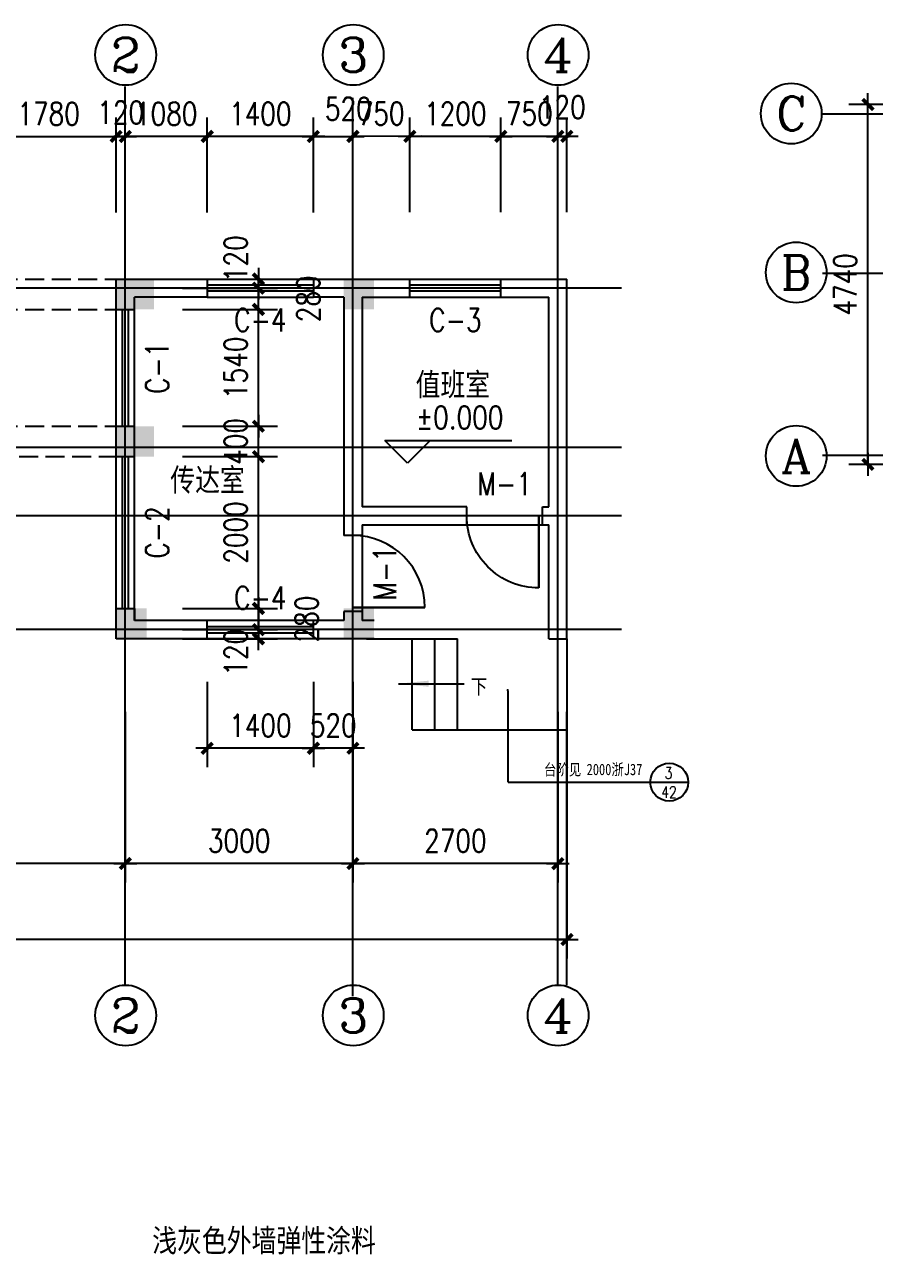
# Model space of a CAD drawing. Extents: x 156584 to 263272, y 27267 to 65241.
# Drawn here: x 175106 to 186306, y 47717 to 63923 of the extents above; entities that cross this region are included whole.
import ezdxf
from ezdxf.enums import TextEntityAlignment as Align

# ---------------------------------------------------------------- set-up
doc = ezdxf.new("R2010")
doc.units = 0
doc.header["$LTSCALE"] = 100
doc.header["$MEASUREMENT"] = 0
doc.header["$PDMODE"] = 34
doc.linetypes.add('DASH', pattern=[0.35, 0.25, -0.1])
doc.layers.get('0').update_dxf_attribs({"color": 1, "linetype": 'CONTINUOUS'})
doc.layers.get('DEFPOINTS').update_dxf_attribs({"linetype": 'CONTINUOUS'})
for name, color, linetype in [('AXIS', 3, 'CONTINUOUS'), ('AXIS_TEXT', 7, 'CONTINUOUS'), ('DOTE', 252, 'CONTINUOUS'), ('PUB_DIM', 9, 'CONTINUOUS'), ('PUB_TEXT', 7, 'CONTINUOUS'), ('S_STAIR', 2, 'CONTINUOUS'), ('STAIR', 51, 'CONTINUOUS'), ('WALL', 255, 'CONTINUOUS'), ('WINDOW', 142, 'CONTINUOUS'), ('WINDOW_TEXT', 7, 'CONTINUOUS'), ('柱', 7, 'CONTINUOUS')]:
    doc.layers.add(name, color=color, linetype=linetype)
doc.styles.add('_SIMPLEX', font='SIMPLEX.shx', dxfattribs={"width": 0.6})
doc.styles.add('COMPLEX', font='COMPLEX')
doc.styles.add('DIM_FONT', font='SIMPLEX', dxfattribs={"width": 0.8})
doc.styles.add('SONG', font='SIMSUN.TTF', dxfattribs={"width": 0.8})
doc.dimstyles.new('DIMB', dxfattribs={"dimtxt": 300, "dimasz": 1, "dimexe": 250, "dimexo": 300, "dimgap": 150, "dimtad": 1, "dimdec": 0, "dimlfac": -1, "dimzin": 0, "dimtxsty": 'DIM_FONT', "dimblk": '_DIMX', "dimblk1": '_DIMX', "dimblk2": '_DIMX', "dimcen": 0.09, "dimse2": 1, "dimclrd": 256, "dimclre": 256, "dimclrt": 256, "dimazin": 3, "dimtfac": 5, "dimtdec": 0, "dimtix": 1, "dimtmove": 0, "dimatfit": 3, "dimtolj": 1, "dimtzin": 0})

# ---------------------------------------------------------------- blocks, each defined once
blk = doc.blocks.new('_A0TSS')
at = {"const_width": 0.03}
blk.add_lwpolyline([(-0.45, 0), (-0.45, -0.95)], dxfattribs=at)
blk.add_arc((-0.45, 0), 0.95, 270, 0)
blk = doc.blocks.new('_AXISO')
blk.add_circle((0, 0), 0.5)
at = {"layer": 'AXIS_TEXT', "style": 'COMPLEX', "width": 1.041667}
blk.add_attdef('A', text='', height=0.56, dxfattribs=at).set_placement((-0.25, -0.28), (0.25, -0.28), align=Align.FIT)
blk = doc.blocks.new('_DIMX')
blk.add_line((-150, 0), (150, 0))
at = {"const_width": 50}
blk.add_lwpolyline([(-70, -70), (70, 70)], dxfattribs=at)
blk = doc.blocks.new('*D18')
at = {"linetype": 'BYBLOCK'}
for p, q in [((-22340, 153997), (-22340, 151747)), ((-22341, 151997), (-25039, 151997))]:
    blk.add_line(p, q, dxfattribs=at)
at = {"layer": 'DEFPOINTS', "color": 0, "linetype": 'BYBLOCK'}
for p in [(-25040, 153997), (-22340, 153997), (-25040, 151997)]:
    blk.add_point(p, dxfattribs=at)
at = {"linetype": 'BYBLOCK', "rotation": 180}
blk.add_blockref('_DIMX', (-25040, 151997), dxfattribs=at)
at = {"linetype": 'BYBLOCK'}
blk.add_blockref('_DIMX', (-22340, 151997), dxfattribs=at)
at = {"linetype": 'BYBLOCK', "insert": (-23690, 152297), "char_height": 300, "attachment_point": 5, "style": 'DIM_FONT'}
blk.add_mtext('\\A1;2700', dxfattribs=at)
blk = doc.blocks.new('*D19')
at = {"linetype": 'BYBLOCK'}
for p, q in [((-25040, 153997), (-25040, 151747)), ((-25041, 151997), (-28039, 151997))]:
    blk.add_line(p, q, dxfattribs=at)
at = {"layer": 'DEFPOINTS', "color": 0, "linetype": 'BYBLOCK'}
for p in [(-28040, 153997), (-25040, 153997), (-28040, 151997)]:
    blk.add_point(p, dxfattribs=at)
at = {"linetype": 'BYBLOCK', "rotation": 180}
blk.add_blockref('_DIMX', (-28040, 151997), dxfattribs=at)
at = {"linetype": 'BYBLOCK'}
blk.add_blockref('_DIMX', (-25040, 151997), dxfattribs=at)
at = {"linetype": 'BYBLOCK', "insert": (-26540, 152297), "char_height": 300, "attachment_point": 5, "style": 'DIM_FONT'}
blk.add_mtext('\\A1;3000', dxfattribs=at)
blk = doc.blocks.new('*D20')
at = {"linetype": 'BYBLOCK'}
for p, q in [((-28040, 153997), (-28040, 151747)), ((-28041, 151997), (-41939, 151997))]:
    blk.add_line(p, q, dxfattribs=at)
at = {"layer": 'DEFPOINTS', "color": 0, "linetype": 'BYBLOCK'}
for p in [(-41940, 153997), (-28040, 153997), (-41940, 151997)]:
    blk.add_point(p, dxfattribs=at)
at = {"linetype": 'BYBLOCK', "rotation": 180}
blk.add_blockref('_DIMX', (-41940, 151997), dxfattribs=at)
at = {"linetype": 'BYBLOCK'}
blk.add_blockref('_DIMX', (-28040, 151997), dxfattribs=at)
at = {"linetype": 'BYBLOCK', "insert": (-34990, 152297), "char_height": 300, "attachment_point": 5, "style": 'DIM_FONT'}
blk.add_mtext('\\A1;13900', dxfattribs=at)
blk = doc.blocks.new('*D21')
at = {"linetype": 'BYBLOCK'}
for p, q in [((-42060, 153851), (-42060, 150747)), ((-22220, 153851), (-22220, 150747)), ((-22221, 150997), (-42059, 150997))]:
    blk.add_line(p, q, dxfattribs=at)
at = {"layer": 'DEFPOINTS', "color": 0, "linetype": 'BYBLOCK'}
for p in [(-42060, 153851), (-22220, 153851), (-42060, 150997)]:
    blk.add_point(p, dxfattribs=at)
at = {"linetype": 'BYBLOCK', "rotation": 180}
blk.add_blockref('_DIMX', (-42060, 150997), dxfattribs=at)
at = {"linetype": 'BYBLOCK'}
blk.add_blockref('_DIMX', (-22220, 150997), dxfattribs=at)
at = {"linetype": 'BYBLOCK', "insert": (-32140, 151297), "char_height": 300, "attachment_point": 5, "style": 'DIM_FONT'}
blk.add_mtext('\\A1;19840', dxfattribs=at)
blk = doc.blocks.new('_WBLK')
for p, q in [((-0.5, 0.5), (0.5, 0.5)), ((0.5, 0.1667), (-0.5, 0.1667)), ((0.5, -0.1667), (-0.5, -0.1667)), ((-0.5, -0.5), (0.5, -0.5))]:
    blk.add_line(p, q)
blk = doc.blocks.new('*D22')
at = {"linetype": 'BYBLOCK'}
for p, q in [((-22340, 160580), (-22340, 161830)), ((-23092, 161580), (-23093, 161580)), ((-22340, 161580), (-23091, 161580)), ((-22339, 161580), (-22338, 161580))]:
    blk.add_line(p, q, dxfattribs=at)
at = {"layer": 'DEFPOINTS', "color": 0, "linetype": 'BYBLOCK'}
for p in [(-23091, 161580), (-23091, 160580), (-22340, 160580)]:
    blk.add_point(p, dxfattribs=at)
at = {"linetype": 'BYBLOCK'}
for p, rotation in [((-23091, 161580), 0.009189320999311907), ((-22340, 161580), 180.0091893209993)]:
    blk.add_blockref('_DIMX', p, dxfattribs=dict(at, rotation=rotation))
at = {"linetype": 'BYBLOCK', "insert": (-22716, 161880), "char_height": 300, "attachment_point": 5, "rotation": 0.0092, "style": 'DIM_FONT'}
blk.add_mtext('\\A1;750', dxfattribs=at)
blk = doc.blocks.new('*D23')
at = {"linetype": 'BYBLOCK'}
for p, q in [((-23091, 160580), (-23091, 161830)), ((-23092, 161580), (-24290, 161580))]:
    blk.add_line(p, q, dxfattribs=at)
at = {"layer": 'DEFPOINTS', "color": 0, "linetype": 'BYBLOCK'}
for p in [(-24291, 161580), (-24291, 160580), (-23091, 160580)]:
    blk.add_point(p, dxfattribs=at)
at = {"linetype": 'BYBLOCK'}
for p, rotation in [((-24291, 161580), 180.0091893210004), ((-23091, 161580), 0.009189321000455664)]:
    blk.add_blockref('_DIMX', p, dxfattribs=dict(at, rotation=rotation))
at = {"linetype": 'BYBLOCK', "insert": (-23691, 161880), "char_height": 300, "attachment_point": 5, "rotation": 0.0092, "style": 'DIM_FONT'}
blk.add_mtext('\\A1;1200', dxfattribs=at)
blk = doc.blocks.new('*D24')
at = {"linetype": 'BYBLOCK'}
for p, q in [((-24291, 160580), (-24292, 161831)), ((-25043, 161580), (-25044, 161580)), ((-24292, 161581), (-25042, 161580)), ((-24291, 161581), (-24290, 161581))]:
    blk.add_line(p, q, dxfattribs=at)
at = {"layer": 'DEFPOINTS', "color": 0, "linetype": 'BYBLOCK'}
for p in [(-25042, 161580), (-25041, 160579), (-24291, 160580)]:
    blk.add_point(p, dxfattribs=at)
at = {"linetype": 'BYBLOCK'}
for p, rotation in [((-25042, 161580), 0.07911948734692595), ((-24292, 161581), 180.0791194873469)]:
    blk.add_blockref('_DIMX', p, dxfattribs=dict(at, rotation=rotation))
at = {"linetype": 'BYBLOCK', "insert": (-24668, 161880), "char_height": 300, "attachment_point": 5, "rotation": 0.0791, "style": 'DIM_FONT'}
blk.add_mtext('\\A1;750', dxfattribs=at)
blk = doc.blocks.new('*D25')
at = {"linetype": 'BYBLOCK'}
for p, q in [((178913, 61449), (178913, 62699)), ((178912, 62449), (177514, 62449))]:
    blk.add_line(p, q, dxfattribs=at)
at = {"layer": 'DEFPOINTS', "color": 0, "linetype": 'BYBLOCK'}
for p in [(177513, 62449), (177513, 61449), (178913, 61449)]:
    blk.add_point(p, dxfattribs=at)
at = {"linetype": 'BYBLOCK'}
for p, rotation in [((177513, 62449), 180.0118148412629), ((178913, 62449), 0.01181484126293597)]:
    blk.add_blockref('_DIMX', p, dxfattribs=dict(at, rotation=rotation))
at = {"linetype": 'BYBLOCK', "insert": (178213, 62749), "char_height": 300, "attachment_point": 5, "rotation": 0.0118, "style": 'DIM_FONT'}
blk.add_mtext('\\A1;1400', dxfattribs=at)
blk = doc.blocks.new('*D30')
at = {"linetype": 'BYBLOCK'}
for p, q in [((-26961, 160579), (-26961, 161829)), ((-28042, 161579), (-28043, 161579)), ((-26961, 161579), (-28041, 161579)), ((-26960, 161579), (-26959, 161579))]:
    blk.add_line(p, q, dxfattribs=at)
at = {"layer": 'DEFPOINTS', "color": 0, "linetype": 'BYBLOCK'}
for p in [(-28041, 161579), (-28040, 160579), (-26961, 160579)]:
    blk.add_point(p, dxfattribs=at)
at = {"linetype": 'BYBLOCK'}
for p, rotation in [((-28041, 161579), 0.009189320999719018), ((-26961, 161579), 180.0091893209998)]:
    blk.add_blockref('_DIMX', p, dxfattribs=dict(at, rotation=rotation))
at = {"linetype": 'BYBLOCK', "insert": (-27501, 161879), "char_height": 300, "attachment_point": 5, "rotation": 0.0092, "style": 'DIM_FONT'}
blk.add_mtext('\\A1;1080', dxfattribs=at)
blk = doc.blocks.new('M_B0OPK')
for p, q in [((-0.5, 0.5), (0.5, 0.5)), ((0.5, 0.167), (-0.5, 0.167)), ((0.5, -0.167), (-0.5, -0.167)), ((-0.5, -0.5), (0.5, -0.5))]:
    blk.add_line(p, q)
blk = doc.blocks.new('*D31')
at = {"linetype": 'BYBLOCK'}
for p, q in [((-27286, 155080), (-26036, 155080)), ((-27286, 154960), (-26036, 154960)), ((-26286, 155081), (-26286, 155082)), ((-26286, 154960), (-26286, 155080)), ((-26286, 154960), (-26286, 155080)), ((-26286, 154959), (-26286, 154958))]:
    blk.add_line(p, q, dxfattribs=at)
at = {"layer": 'DEFPOINTS', "color": 0, "linetype": 'BYBLOCK'}
for p in [(-27286, 155080), (-27286, 154960), (-26286, 155080)]:
    blk.add_point(p, dxfattribs=at)
at = {"linetype": 'BYBLOCK'}
for p, rotation in [((-26286, 155080), 270), ((-26286, 154960), 90)]:
    blk.add_blockref('_DIMX', p, dxfattribs=dict(at, rotation=rotation))
at = {"linetype": 'BYBLOCK', "insert": (-26586, 154781), "char_height": 300, "attachment_point": 5, "rotation": 90, "style": 'DIM_FONT'}
blk.add_mtext('\\A1;120', dxfattribs=at)
blk = doc.blocks.new('*D32')
at = {"linetype": 'BYBLOCK'}
for p, q in [((177188, 56230), (178438, 56230)), ((178188, 56231), (178188, 56232)), ((178188, 55950), (178188, 56230)), ((178188, 55950), (178188, 56230)), ((177188, 55950), (178438, 55950)), ((178188, 55949), (178188, 55948))]:
    blk.add_line(p, q, dxfattribs=at)
at = {"layer": 'DEFPOINTS', "color": 0, "linetype": 'BYBLOCK'}
for p in [(177188, 56230), (178188, 56230), (177188, 55950)]:
    blk.add_point(p, dxfattribs=at)
at = {"linetype": 'BYBLOCK'}
for p, rotation in [((178188, 56230), 270), ((178188, 55950), 90)]:
    blk.add_blockref('_DIMX', p, dxfattribs=dict(at, rotation=rotation))
at = {"linetype": 'BYBLOCK', "insert": (178824, 56090), "char_height": 300, "attachment_point": 5, "rotation": 90, "style": 'DIM_FONT'}
blk.add_mtext('\\A1;280', dxfattribs=at)
blk = doc.blocks.new('*D33')
at = {"linetype": 'BYBLOCK'}
for p, q in [((-27286, 157360), (-26036, 157360)), ((-26286, 155361), (-26286, 157359)), ((-27286, 155360), (-26036, 155360))]:
    blk.add_line(p, q, dxfattribs=at)
at = {"layer": 'DEFPOINTS', "color": 0, "linetype": 'BYBLOCK'}
for p in [(-27286, 157360), (-26286, 157360), (-27286, 155360)]:
    blk.add_point(p, dxfattribs=at)
at = {"linetype": 'BYBLOCK'}
for p, rotation in [((-26286, 157360), 90), ((-26286, 155360), 270)]:
    blk.add_blockref('_DIMX', p, dxfattribs=dict(at, rotation=rotation))
at = {"linetype": 'BYBLOCK', "insert": (-26586, 156360), "char_height": 300, "attachment_point": 5, "rotation": 90, "style": 'DIM_FONT'}
blk.add_mtext('\\A1;2000', dxfattribs=at)
blk = doc.blocks.new('*D34')
at = {"linetype": 'BYBLOCK'}
for p, q in [((-27286, 157760), (-26036, 157760)), ((-26286, 157761), (-26286, 157762)), ((-26286, 157360), (-26286, 157760)), ((-27286, 157360), (-26036, 157360)), ((-26286, 157359), (-26286, 157358))]:
    blk.add_line(p, q, dxfattribs=at)
at = {"layer": 'DEFPOINTS', "color": 0, "linetype": 'BYBLOCK'}
for p in [(-27286, 157760), (-26286, 157760), (-27286, 157360)]:
    blk.add_point(p, dxfattribs=at)
at = {"linetype": 'BYBLOCK'}
for p, rotation in [((-26286, 157760), 270), ((-26286, 157360), 90)]:
    blk.add_blockref('_DIMX', p, dxfattribs=dict(at, rotation=rotation))
at = {"linetype": 'BYBLOCK', "insert": (-26586, 157560), "char_height": 300, "attachment_point": 5, "rotation": 90, "style": 'DIM_FONT'}
blk.add_mtext('\\A1;400', dxfattribs=at)
blk = doc.blocks.new('*D35')
at = {"linetype": 'BYBLOCK'}
for p, q in [((-27286, 159300), (-26036, 159300)), ((-26286, 157761), (-26286, 159299)), ((-27286, 157760), (-26036, 157760))]:
    blk.add_line(p, q, dxfattribs=at)
at = {"layer": 'DEFPOINTS', "color": 0, "linetype": 'BYBLOCK'}
for p in [(-27286, 159300), (-26286, 159300), (-27286, 157760)]:
    blk.add_point(p, dxfattribs=at)
at = {"linetype": 'BYBLOCK'}
for p, rotation in [((-26286, 159300), 90), ((-26286, 157760), 270)]:
    blk.add_blockref('_DIMX', p, dxfattribs=dict(at, rotation=rotation))
at = {"linetype": 'BYBLOCK', "insert": (-26586, 158530), "char_height": 300, "attachment_point": 5, "rotation": 90, "style": 'DIM_FONT'}
blk.add_mtext('\\A1;1540', dxfattribs=at)
blk = doc.blocks.new('*D36')
at = {"linetype": 'BYBLOCK'}
for p, q in [((178188, 60451), (178188, 60452)), ((177188, 60450), (178438, 60450)), ((178188, 60170), (178188, 60450)), ((178188, 60170), (178188, 60450)), ((177188, 60170), (178438, 60170)), ((178188, 60169), (178188, 60168))]:
    blk.add_line(p, q, dxfattribs=at)
at = {"layer": 'DEFPOINTS', "color": 0, "linetype": 'BYBLOCK'}
for p in [(177188, 60450), (178188, 60450), (177188, 60170)]:
    blk.add_point(p, dxfattribs=at)
at = {"linetype": 'BYBLOCK'}
for p, rotation in [((178188, 60450), 270), ((178188, 60170), 90)]:
    blk.add_blockref('_DIMX', p, dxfattribs=dict(at, rotation=rotation))
at = {"linetype": 'BYBLOCK', "insert": (178846, 60310), "char_height": 300, "attachment_point": 5, "rotation": 90, "style": 'DIM_FONT'}
blk.add_mtext('\\A1;280', dxfattribs=at)
blk = doc.blocks.new('*D37')
at = {"linetype": 'BYBLOCK'}
for p, q in [((-26286, 159701), (-26286, 159702)), ((-26286, 159580), (-26286, 159700)), ((-26286, 159580), (-26286, 159700)), ((-26986, 159580), (-26036, 159580)), ((-26286, 159579), (-26286, 159578))]:
    blk.add_line(p, q, dxfattribs=at)
at = {"layer": 'DEFPOINTS', "color": 0, "linetype": 'BYBLOCK'}
for p in [(-27286, 159700), (-26286, 159700), (-27286, 159580)]:
    blk.add_point(p, dxfattribs=at)
at = {"linetype": 'BYBLOCK'}
for p, rotation in [((-26286, 159700), 270), ((-26286, 159580), 90)]:
    blk.add_blockref('_DIMX', p, dxfattribs=dict(at, rotation=rotation))
at = {"linetype": 'BYBLOCK', "insert": (-26586, 159968), "char_height": 300, "attachment_point": 5, "rotation": 90, "style": 'DIM_FONT'}
blk.add_mtext('\\A1;120', dxfattribs=at)
blk = doc.blocks.new('*D45')
at = {"linetype": 'BYBLOCK'}
for p, q in [((178913, 55261), (178914, 54137)), ((179434, 55261), (179434, 54137)), ((178912, 54387), (178911, 54387)), ((179434, 54387), (178913, 54387)), ((179435, 54387), (179436, 54387))]:
    blk.add_line(p, q, dxfattribs=at)
at = {"layer": 'DEFPOINTS', "color": 0, "linetype": 'BYBLOCK'}
for p in [(178913, 55261), (179434, 55261), (178913, 54387)]:
    blk.add_point(p, dxfattribs=at)
at = {"linetype": 'BYBLOCK'}
for p, rotation in [((178913, 54387), 0.005134825749036257), ((179434, 54387), 180.0051348257491)]:
    blk.add_blockref('_DIMX', p, dxfattribs=dict(at, rotation=rotation))
at = {"linetype": 'BYBLOCK', "insert": (179174, 54687), "char_height": 300, "attachment_point": 5, "rotation": 0.0051, "style": 'DIM_FONT'}
blk.add_mtext('\\A1;520', dxfattribs=at)
blk = doc.blocks.new('*D46')
at = {"linetype": 'BYBLOCK'}
for p, q in [((177513, 55261), (177514, 54136)), ((178913, 55261), (178914, 54137)), ((178913, 54387), (177515, 54386))]:
    blk.add_line(p, q, dxfattribs=at)
at = {"layer": 'DEFPOINTS', "color": 0, "linetype": 'BYBLOCK'}
for p in [(177513, 55261), (178913, 55261), (177514, 54386)]:
    blk.add_point(p, dxfattribs=at)
at = {"linetype": 'BYBLOCK'}
for p, rotation in [((177514, 54386), 180.0222285392116), ((178914, 54387), 0.02222853921161949)]:
    blk.add_blockref('_DIMX', p, dxfattribs=dict(at, rotation=rotation))
at = {"linetype": 'BYBLOCK', "insert": (178214, 54686), "char_height": 300, "attachment_point": 5, "rotation": 0.0222, "style": 'DIM_FONT'}
blk.add_mtext('\\A1;1400', dxfattribs=at)
blk = doc.blocks.new('*D48')
at = {"linetype": 'BYBLOCK'}
for p, q in [((-29941, 160578), (-29941, 161829)), ((-28161, 160578), (-28161, 161829)), ((-29940, 161579), (-28162, 161579))]:
    blk.add_line(p, q, dxfattribs=at)
at = {"layer": 'DEFPOINTS', "color": 0, "linetype": 'BYBLOCK'}
for p in [(-28161, 161579), (-29941, 160578), (-28161, 160578)]:
    blk.add_point(p, dxfattribs=at)
at = {"linetype": 'BYBLOCK', "rotation": 180}
blk.add_blockref('_DIMX', (-29941, 161579), dxfattribs=at)
at = {"linetype": 'BYBLOCK'}
blk.add_blockref('_DIMX', (-28161, 161579), dxfattribs=at)
at = {"linetype": 'BYBLOCK', "insert": (-29051, 161879), "char_height": 300, "attachment_point": 5, "style": 'DIM_FONT'}
blk.add_mtext('\\A1;1780', dxfattribs=at)
blk = doc.blocks.new('*D49')
at = {"linetype": 'BYBLOCK'}
for p, q in [((-28161, 160578), (-28161, 161829)), ((-28041, 160578), (-28041, 161829)), ((-28162, 161579), (-28163, 161579)), ((-28161, 161579), (-28041, 161579)), ((-28161, 161579), (-28041, 161579)), ((-28040, 161579), (-28039, 161579))]:
    blk.add_line(p, q, dxfattribs=at)
at = {"layer": 'DEFPOINTS', "color": 0, "linetype": 'BYBLOCK'}
for p in [(-28041, 161579), (-28161, 160578), (-28041, 160578)]:
    blk.add_point(p, dxfattribs=at)
at = {"linetype": 'BYBLOCK'}
blk.add_blockref('_DIMX', (-28161, 161579), dxfattribs=at)
at = {"linetype": 'BYBLOCK', "rotation": 180}
blk.add_blockref('_DIMX', (-28041, 161579), dxfattribs=at)
at = {"linetype": 'BYBLOCK', "insert": (-28101, 161894), "char_height": 300, "attachment_point": 5, "style": 'DIM_FONT'}
blk.add_mtext('\\A1;120', dxfattribs=at)
blk = doc.blocks.new('*D50')
at = {"linetype": 'BYBLOCK'}
for p, q in [((178913, 61449), (178913, 62699)), ((179433, 61449), (179433, 62699)), ((178914, 62449), (179432, 62449))]:
    blk.add_line(p, q, dxfattribs=at)
at = {"layer": 'DEFPOINTS', "color": 0, "linetype": 'BYBLOCK'}
for p in [(179433, 62449), (178913, 61449), (179433, 61449)]:
    blk.add_point(p, dxfattribs=at)
at = {"linetype": 'BYBLOCK', "rotation": 180}
blk.add_blockref('_DIMX', (178913, 62449), dxfattribs=at)
at = {"linetype": 'BYBLOCK'}
blk.add_blockref('_DIMX', (179433, 62449), dxfattribs=at)
at = {"linetype": 'BYBLOCK', "insert": (179373, 62813), "char_height": 300, "attachment_point": 5, "style": 'DIM_FONT'}
blk.add_mtext('\\A1;520', dxfattribs=at)
blk = doc.blocks.new('*D51')
at = {"linetype": 'BYBLOCK'}
for p, q in [((-22220, 160580), (-22221, 161830)), ((-22342, 161580), (-22343, 161580)), ((-22221, 161580), (-22341, 161580)), ((-22221, 161580), (-22341, 161580)), ((-22220, 161580), (-22219, 161580))]:
    blk.add_line(p, q, dxfattribs=at)
at = {"layer": 'DEFPOINTS', "color": 0, "linetype": 'BYBLOCK'}
for p in [(-22341, 161580), (-22340, 160580), (-22220, 160580)]:
    blk.add_point(p, dxfattribs=at)
at = {"linetype": 'BYBLOCK'}
for p, rotation in [((-22341, 161580), 0.0114851206996009), ((-22221, 161580), 180.0114851206996)]:
    blk.add_blockref('_DIMX', p, dxfattribs=dict(at, rotation=rotation))
at = {"linetype": 'BYBLOCK', "insert": (-22281, 161964), "char_height": 300, "attachment_point": 5, "rotation": 0.0115, "style": 'DIM_FONT'}
blk.add_mtext('\\A1;120', dxfattribs=at)
blk = doc.blocks.new('_ARROW')
blk.add_solid([(0, 0), (-1, 0.1), (-1, -0.1)])
blk = doc.blocks.new('*D66')
at = {"linetype": 'BYBLOCK'}
for p, q in [((89806, 161177), (87755, 161177)), ((88005, 156437), (88005, 161176)), ((89806, 156436), (87755, 156436))]:
    blk.add_line(p, q, dxfattribs=at)
at = {"layer": 'DEFPOINTS', "color": 0, "linetype": 'BYBLOCK'}
for p in [(88005, 161177), (89806, 161177), (89806, 156436)]:
    blk.add_point(p, dxfattribs=at)
at = {"linetype": 'BYBLOCK'}
for p, rotation in [((88005, 161177), 90.00009348837568), ((88005, 156436), 270.0000934883757)]:
    blk.add_blockref('_DIMX', p, dxfattribs=dict(at, rotation=rotation))
at = {"linetype": 'BYBLOCK', "insert": (87705, 158807), "char_height": 300, "attachment_point": 5, "rotation": 90.0001, "style": 'DIM_FONT'}
blk.add_mtext('\\A1;4740', dxfattribs=at)
blk = doc.blocks.new('_YZH')
at = {"const_width": 0.5}
blk.add_lwpolyline([(-0.25, 0, 1), (0.25, 0, 1)], format="xyb", close=True, dxfattribs=at)

msp = doc.modelspace()

# ---------------------------------------------------------------- linework, layer by layer
at = {"layer": 'DOTE'}
for p, q in [((176433.6, 54853.8), (176433.6, 61449)), ((179433.6, 54853.8), (179433.6, 61449.9)), ((182133.6, 54853.8), (182133.6, 61449.9)), ((182972.9, 60450.2), (161533.8, 60450.2)), ((182972.9, 58350.2), (161533.8, 58350.2)), ((182972.9, 57450.2), (161533.8, 57450.2)), ((182972.9, 55950.2), (161533.8, 55950.2))]:
    msp.add_line(p, q, dxfattribs=at)
at = {"layer": 'PUB_DIM'}
for p, q in [((176433.6, 59505.7), (176433.6, 63105.7)), ((182133.6, 59505.6), (182133.6, 63105.6)), ((179433.6, 59360.1), (179433.6, 62960.1)), ((185621.6, 62748.3), (188321.6, 62748.3)), ((185621.6, 60648.3), (188321.6, 60648.3)), ((180152.3, 58144.1), (179852.3, 58444.1)), ((179852.3, 58444.1), (180452.3, 58444.1)), ((180452.3, 58444.1), (180152.3, 58144.1)), ((180152.3, 58444.1), (181529.5, 58444.1)), ((185621.3, 58248.2), (188321.4, 58248.2)), ((181478.7, 53939.8), (181478.7, 55142.3)), ((176433.6, 51266.8), (176433.6, 54866.8)), ((182133.6, 51266.8), (182133.6, 54866.8)), ((182253.6, 51266.8), (182253.6, 54866.8)), ((179433.6, 51121.2), (179433.6, 54721.2)), ((181478.7, 53939.8), (183852.7, 53939.8))]:
    msp.add_line(p, q, dxfattribs=at)
msp.add_lwpolyline([(180032.8, 55237.7), (180901.1, 55237.7)], dxfattribs=at)
msp.add_circle((183602.7, 53939.8), 250, dxfattribs=at)
at = {"layer": 'S_STAIR'}
for p, q in [((179613.6, 55830.8), (180813.6, 55830.8)), ((180213.6, 54630.8), (180213.6, 55830.8)), ((180513.6, 54630.8), (180513.6, 55830.8)), ((180813.6, 54630.8), (180813.6, 55830.8)), ((182253.6, 55830.2), (182253.6, 54630.8)), ((180213.6, 54630.8), (182253.6, 54630.8))]:
    msp.add_line(p, q, dxfattribs=at)
at = {"layer": 'STAIR', "linetype": 'DASH', "ltscale": 10}
for p, q in [((163913.8, 60569.9), (176313.6, 60569.9)), ((163913.8, 60169.9), (176313.6, 60169.9)), ((163913.8, 58629.9), (176313.6, 58629.9)), ((165233.4, 58231.1), (176313.6, 58229.9))]:
    msp.add_line(p, q, dxfattribs=at)
at = {"layer": 'WALL'}
for p, q in [((176313.6, 60169.9), (176313.6, 60569.9)), ((176313.6, 60569.9), (177513.6, 60569.9)), ((177513.6, 60569.9), (177513.6, 60329.9)), ((178913.6, 60569.9), (180183.5, 60569.9)), ((178913.6, 60569.9), (178913.6, 60329.9)), ((180183.5, 60329.9), (180183.5, 60569.9)), ((181383.5, 60569.9), (182253.6, 60569.9)), ((181383.5, 60329.9), (181383.5, 60569.9)), ((182253.6, 55830.2), (182253.6, 60569.9)), ((176553.6, 60169.9), (176553.6, 60329.9)), ((177513.6, 60329.9), (176553.6, 60329.9)), ((179313.4, 60329.9), (178913.6, 60329.9)), ((179313.4, 60329.9), (179313.4, 57190.8)), ((179553.4, 60329.9), (180183.5, 60329.9)), ((179553.4, 60329.9), (179553.4, 57570.2)), ((181383.5, 60329.9), (182013.6, 60329.9)), ((182013.6, 57570.2), (182013.6, 60329.9)), ((176313.6, 60169.9), (176553.6, 60169.9)), ((176313.6, 58229.9), (176313.6, 58629.9)), ((176313.6, 58629.9), (176553.6, 58629.9)), ((176553.6, 58229.9), (176553.6, 58629.9)), ((176313.6, 58229.9), (176553.6, 58229.9)), ((180933.6, 57570.2), (179553.4, 57570.2)), ((180933.6, 57329.7), (180933.6, 57570.2)), ((181933.6, 57329.7), (181933.6, 57570.2)), ((181933.6, 57570.2), (182013.6, 57570.2)), ((179553.4, 57330.2), (182013.6, 57330.2)), ((179553.4, 57330.2), (179553.4, 57190.8)), ((182013.6, 55830.2), (182013.6, 57330.2)), ((179553.4, 57190.8), (179313.4, 57190.8)), ((179553.4, 57190.8), (179553.4, 56190.8)), ((176313.6, 55830.8), (176313.6, 56229.9)), ((176313.6, 56229.9), (176553.6, 56229.9)), ((176313.6, 55830.2), (176313.6, 56229.9)), ((176313.6, 56229.9), (176553.6, 56229.9)), ((176553.6, 56069.8), (176553.6, 56229.9)), ((176553.6, 56229.9), (176553.6, 56069.8)), ((179313.4, 56190.8), (179313.4, 56069.8)), ((179553.4, 56190.8), (179313.4, 56190.8)), ((179553.4, 56190.8), (179553.4, 56070.8)), ((177513.6, 56069.8), (176553.6, 56069.8)), ((177513.6, 55830.2), (177513.6, 56069.8)), ((179313.4, 56069.8), (178913.6, 56069.8)), ((178913.6, 55830.2), (178913.6, 56069.8)), ((179713.4, 56070.8), (179553.4, 56070.8)), ((177513.6, 55830.2), (176313.6, 55830.2)), ((179713.4, 55830.2), (178913.6, 55830.2)), ((182013.6, 55830.2), (182253.6, 55830.2))]:
    msp.add_line(p, q, dxfattribs=at)
at = {"layer": 'WINDOW'}
msp.add_line((180933.6, 57329.7), (181933.6, 57330.2), dxfattribs=at)
at = {"layer": '柱'}
for points in [[(176813.6, 60169.9), (176313.6, 60169.9), (176813.6, 60569.9), (176313.6, 60569.9)], [(179713.4, 60170.8), (179313.4, 60170.8), (179713.4, 60570.8), (179313.4, 60570.8)], [(176813.4, 58229.9), (176313.4, 58229.9), (176813.4, 58629.9), (176313.4, 58629.9)], [(176713.6, 55830.2), (176313.6, 55830.2), (176713.6, 56230.2), (176313.6, 56230.2)], [(179713.4, 55830.8), (179313.4, 55830.8), (179713.4, 56230.8), (179313.4, 56230.8)]]:
    msp.add_solid(points, dxfattribs=at)

# ---------------------------------------------------------------- block references
at = {"layer": 'AXIS'}
ref = msp.add_blockref('_AXISO', (176438.4, 63523.3), dxfattribs=dict(at, xscale=800, yscale=800, zscale=800, rotation=180))
ref.add_attrib('A', '2', dxfattribs={"layer": 'AXIS_TEXT', "height": 448, "style": 'COMPLEX', "width": 1.339286}).set_placement((176238.4, 63299.3), (176638.4, 63299.3), align=Align.FIT)
ref = msp.add_blockref('_AXISO', (179438.4, 63523.3), dxfattribs=dict(at, xscale=800, yscale=800, zscale=800, rotation=180))
ref.add_attrib('A', '3', dxfattribs={"layer": 'AXIS_TEXT', "height": 448, "style": 'COMPLEX', "width": 1.339286}).set_placement((179238.4, 63299.3), (179638.4, 63299.3), align=Align.FIT)
ref = msp.add_blockref('_AXISO', (182138.4, 63523.3), dxfattribs=dict(at, xscale=800, yscale=800, zscale=800, rotation=180))
ref.add_attrib('A', '4', dxfattribs={"layer": 'AXIS_TEXT', "height": 448, "style": 'COMPLEX', "width": 1.171875}).set_placement((181938.4, 63299.3), (182338.4, 63299.3), align=Align.FIT)
ref = msp.add_blockref('_AXISO', (176438.4, 50866.8), dxfattribs=dict(at, xscale=800, yscale=800, zscale=800, rotation=180))
ref.add_attrib('A', '2', dxfattribs={"layer": 'AXIS_TEXT', "height": 448, "style": 'COMPLEX', "width": 1.339286}).set_placement((176238.4, 50642.8), (176638.4, 50642.8), align=Align.FIT)
ref = msp.add_blockref('_AXISO', (179438.4, 50866.8), dxfattribs=dict(at, xscale=800, yscale=800, zscale=800, rotation=180))
ref.add_attrib('A', '3', dxfattribs={"layer": 'AXIS_TEXT', "height": 448, "style": 'COMPLEX', "width": 1.339286}).set_placement((179238.4, 50642.8), (179638.4, 50642.8), align=Align.FIT)
ref = msp.add_blockref('_AXISO', (182138.4, 50866.8), dxfattribs=dict(at, xscale=800, yscale=800, zscale=800, rotation=180))
ref.add_attrib('A', '4', dxfattribs={"layer": 'AXIS_TEXT', "height": 448, "style": 'COMPLEX', "width": 1.171875}).set_placement((181938.4, 50642.8), (182338.4, 50642.8), align=Align.FIT)
at = {"layer": 'PUB_DIM'}
ref = msp.add_blockref('_AXISO', (185210.7, 62751.1), dxfattribs=dict(at, xscale=800, yscale=800, zscale=800, rotation=180))
ref.add_attrib('A', 'C', dxfattribs={"layer": 'AXIS_TEXT', "height": 448, "style": 'COMPLEX', "width": 1.25}).set_placement((185010.7, 62527.1), (185410.7, 62527.1), align=Align.FIT)
ref = msp.add_blockref('_AXISO', (185275.5, 60656.9), dxfattribs=dict(at, xscale=800, yscale=800, zscale=800, rotation=180))
ref.add_attrib('A', 'B', dxfattribs={"layer": 'AXIS_TEXT', "height": 448, "style": 'COMPLEX', "width": 1.102941}).set_placement((185075.5, 60432.9), (185475.5, 60432.9), align=Align.FIT)
ref = msp.add_blockref('_AXISO', (185275.5, 58239.2), dxfattribs=dict(at, xscale=800, yscale=800, zscale=800, rotation=180))
ref.add_attrib('A', 'A', dxfattribs={"layer": 'AXIS_TEXT', "height": 448, "style": 'COMPLEX', "width": 1.041667}).set_placement((185075.5, 58015.2), (185475.5, 58015.2), align=Align.FIT)
at = {"layer": 'PUB_DIM', "xscale": 400, "yscale": 400, "zscale": 400, "rotation": 180}
msp.add_blockref('_ARROW', (180032.8, 55237.7), dxfattribs=at)
at = {"layer": 'PUB_DIM', "xscale": 30, "yscale": 30, "zscale": 30}
msp.add_blockref('_YZH', (181473.3, 55152.5), dxfattribs=at)
at = {"layer": 'WINDOW'}
ref = msp.add_blockref('_WBLK', (178213.6, 60449.9), dxfattribs=dict(at, xscale=1400, yscale=240.000000008964, zscale=1400, rotation=1.485e-06))
ref.add_attrib('A', 'C-4', dxfattribs={"layer": 'WINDOW_TEXT', "height": 300, "rotation": 0, "style": '_SIMPLEX', "width": 0.8, "flags": 8}).set_placement((178213.6, 60029.9), align=Align.MIDDLE)
ref = msp.add_blockref('M_B0OPK', (180783.5, 60449.9), dxfattribs=dict(at, xscale=1200, yscale=-239.9994571538502, zscale=1200, rotation=1.485000042933393e-06))
ref.add_attrib('A', 'C-3', dxfattribs={"layer": 'WINDOW_TEXT', "height": 300, "rotation": 0, "style": '_SIMPLEX', "width": 0.8, "flags": 8}).set_placement((180783.5, 60029.9), align=Align.MIDDLE)
ref = msp.add_blockref('_WBLK', (176433.6, 59399.9), dxfattribs=dict(at, xscale=1540, yscale=239.9999999999931, zscale=1540, rotation=90.00000329400004))
ref.add_attrib('A', 'C-1', dxfattribs={"layer": 'WINDOW_TEXT', "height": 300, "rotation": 90, "style": '_SIMPLEX', "width": 0.8, "flags": 8}).set_placement((176853.6, 59399.9), align=Align.MIDDLE)
ref = msp.add_blockref('_WBLK', (176433.6, 57229.9), dxfattribs=dict(at, xscale=2000, yscale=239.9999999999931, zscale=2000, rotation=90.00000329400004))
ref.add_attrib('A', 'C-2', dxfattribs={"layer": 'WINDOW_TEXT', "height": 300, "rotation": 90, "style": '_SIMPLEX', "width": 0.8, "flags": 8}).set_placement((176853.6, 57229.9), align=Align.MIDDLE)
ref = msp.add_blockref('_A0TSS', (181433.6, 57449.9), dxfattribs=dict(at, xscale=1000, yscale=-1000, zscale=1000, rotation=180.000056036))
ref.add_attrib('A', 'M-1', dxfattribs={"layer": 'WINDOW_TEXT', "height": 300, "rotation": 0.00006, "style": '_SIMPLEX', "width": 0.8, "flags": 8}).set_placement((181433.6, 57870.2), align=Align.MIDDLE)
ref = msp.add_blockref('_A0TSS', (179433.4, 56690.8), dxfattribs=dict(at, xscale=1000, yscale=1000, zscale=1000, rotation=90))
ref.add_attrib('A', 'M-1', dxfattribs={"layer": 'WINDOW_TEXT', "height": 300, "rotation": 90, "style": '_SIMPLEX', "width": 0.8, "flags": 8}).set_placement((179853.4, 56690.8), align=Align.MIDDLE)
ref = msp.add_blockref('_WBLK', (178213.6, 55950), dxfattribs=dict(at, xscale=1400, yscale=239.5637941871809, zscale=1400, rotation=180.000056036))
ref.add_attrib('A', 'C-4', dxfattribs={"layer": 'WINDOW_TEXT', "height": 300, "rotation": 0.00006, "style": '_SIMPLEX', "width": 0.8, "flags": 8}).set_placement((178213.6, 56369.8), align=Align.MIDDLE)

# ---------------------------------------------------------------- texts
at = {"layer": 'PUB_DIM', "width": 0.8}
for s, height, style, p in [('%%p0.000', 300, 'DIM_FONT', (180840.9, 58744.1)), ('台阶见', 150, 'SONG', (182197.1, 54107.9)), ('2000浙J37', 150, 'SONG', (182880.9, 54110.3)), ('3', 150, 'DIM_FONT', (183592.7, 54061)), ('42', 150, 'DIM_FONT', (183599.4, 53809.5)), ('浅灰色外墙弹性涂料', 300, 'SONG', (178261.8, 47906.8))]:
    msp.add_text(s, height=height, dxfattribs=dict(at, style=style)).set_placement(p, align=Align.MIDDLE)
at = {"layer": 'PUB_TEXT', "style": 'SONG', "width": 0.8}
for s, height, p in [('值班室', 300, (180259.9, 59030.5)), ('传达室', 300, (177026.4, 57774.1)), ('下', 200, (180986.9, 55099.9))]:
    msp.add_text(s, height=height, dxfattribs=at).set_placement(p)

# ---------------------------------------------------------------- dimensions: what is measured, and where the dimension line sits
at = {"layer": 'PUB_DIM'}
for p1, p2, distance, override, picture, middle, set_off in [((174533.2, 61448), (176313.4, 61448), 1000.9, {"dimexo": 0, "dimblk1": '_DIMX', "dimblk2": '_DIMX', "dimsah": 1, "dimse2": 0}, '*D48', (175423.3, 62749), (204474, -99130.1)), ((177513.3, 61449.1), (176433.6, 61449), -1000, {"dimexo": 0, "dimblk1": '_DIMX', "dimblk2": '_DIMX', "dimsah": 1}, '*D30', (176973.3, 62749), (204474, -99130.1)), ((180183.3, 61449.6), (179433.1, 61448.5), -1001.4, {"dimexo": 0, "dimblk1": '_DIMX', "dimblk2": '_DIMX', "dimsah": 1}, '*D24', (179806.5, 62750.4), (204474, -99130.1)), ((181383.3, 61449.8), (180183.3, 61449.6), -1000, {"dimexo": 0, "dimblk1": '_DIMX', "dimblk2": '_DIMX', "dimsah": 1}, '*D23', (180783.1, 62749.6), (204474, -99130.1)), ((182133.7, 61449.9), (181383.3, 61449.8), -1000, {"dimexo": 0, "dimblk1": '_DIMX', "dimblk2": '_DIMX', "dimsah": 1}, '*D22', (181758.3, 62749.8), (204474, -99130.1)), ((188021.8, 58128.7), (188021.8, 62868.8), 1800.3, {"dimexo": 0, "dimblk1": '_DIMX', "dimblk2": '_DIMX', "dimsah": 1, "dimse2": 0}, '*D66', (185921.6, 60498.7), (98216.2, -98307.8)), ((182253.6, 54721.2), (162413.6, 54721.2), 2854.4, {"dimexo": 0, "dimblk1": '_DIMX', "dimblk2": '_DIMX', "dimsah": 1, "dimse2": 0}, '*D21', (172333.6, 52166.7), (204474, -99130.1))]:
    dim = msp.add_aligned_dim(p1=p1, p2=p2, distance=distance, dimstyle='DIMB', override=override, dxfattribs=at)
    dim.commit()
    dim.dimension.update_dxf_attribs({"geometry": picture, "text_midpoint": middle, "insert": set_off})
for base, p1, p2, angle, override, picture, middle in [((176433.4, 62449), (176313.4, 61448), (176433.4, 61448), 0, {"dimexo": 0, "dimblk1": '_DIMX', "dimblk2": '_DIMX', "dimsah": 1, "dimse2": 0}, '*D49', (176373.4, 62764.3)), ((182133.4, 62449.8), (182253.6, 61449.9), (182133.6, 61449.9), 180.01149, {"dimexo": 0, "dimblk1": '_DIMX', "dimblk2": '_DIMX', "dimsah": 1}, '*D51', (182193.4, 62834.2)), ((178187.7, 55950.2), (177187.7, 55830.2), (177187.7, 55950.2), 89.99994, {"dimexo": 0, "dimblk1": '_DIMX', "dimblk2": '_DIMX', "dimsah": 1, "dimse2": 0}, '*D31', (177887.7, 55651))]:
    dim = msp.add_linear_dim(base=base, p1=p1, p2=p2, angle=angle, dimstyle='DIMB', override=override, dxfattribs=at)
    dim.commit()
    dim.dimension.update_dxf_attribs({"geometry": picture, "text_midpoint": middle, "dimtype": 129, "insert": (204474, -99130.1)})
for p1, p2, distance, override, picture, middle in [((178913.3, 61449.4), (177513.3, 61449.1), -1000.1, {"dimexo": 0, "dimblk1": '_DIMX', "dimblk2": '_DIMX', "dimsah": 1}, '*D25', (178213.1, 62749.3)), ((179433.6, 55261), (178913.4, 55261), 874.1, {"dimexo": 0, "dimblk1": '_DIMX', "dimblk2": '_DIMX', "dimsah": 1, "dimse2": 0}, '*D45', (179173.5, 54686.9))]:
    dim = msp.add_aligned_dim(p1=p1, p2=p2, distance=distance, dimstyle='DIMB', override=override, dxfattribs=at)
    dim.commit()
    dim.dimension.update_dxf_attribs({"geometry": picture, "text_midpoint": middle})
for base, p1, p2, angle, picture, middle, dimtype in [((179433.1, 62449.4), (178913.1, 61448.5), (179433.1, 61448.5), 0, '*D50', (179373.1, 62812.7), 129), ((178187.7, 60449.9), (177187.7, 60169.9), (177187.7, 60449.9), 90, '*D36', (178845.8, 60309.9), 128), ((178187.7, 56229.9), (177187.7, 55950.2), (177187.7, 56229.9), 90, '*D32', (178823.8, 56090), 128)]:
    dim = msp.add_linear_dim(base=base, p1=p1, p2=p2, angle=angle, dimstyle='DIMB', override={"dimexo": 0, "dimblk1": '_DIMX', "dimblk2": '_DIMX', "dimsah": 1, "dimse2": 0}, dxfattribs=at)
    dim.commit()
    dim.dimension.update_dxf_attribs({"geometry": picture, "text_midpoint": middle, "dimtype": dimtype})
dim = msp.add_linear_dim(base=(178187.7, 60569.9), p1=(177187.7, 60449.9), p2=(177187.7, 60569.9), angle=90, dimstyle='DIMB', dxfattribs=at)
dim.commit()
dim.dimension.update_dxf_attribs({"geometry": '*D37', "text_midpoint": (177887.7, 60838.1), "dimtype": 128, "insert": (204474, -99130.1)})
for base, p1, p2, angle, override, picture, middle in [((178187.7, 60169.9), (177187.7, 58629.9), (177187.7, 60169.9), 90, {"dimexo": 0, "dimblk1": '_DIMX', "dimblk2": '_DIMX', "dimsah": 1, "dimse2": 0}, '*D35', (177887.7, 59399.9)), ((178187.7, 58629.9), (177187.7, 58229.9), (177187.7, 58629.9), 90, {"dimexo": 0, "dimblk1": '_DIMX', "dimblk2": '_DIMX', "dimsah": 1, "dimse2": 0}, '*D34', (177887.7, 58429.9)), ((178187.7, 58229.9), (177187.7, 56229.9), (177187.7, 58229.9), 90, {"dimexo": 0, "dimblk1": '_DIMX', "dimblk2": '_DIMX', "dimsah": 1, "dimse2": 0}, '*D33', (177887.7, 57229.9)), ((162533.6, 52866.8), (176433.6, 54866.8), (162533.6, 54866.8), 180, {"dimexo": 0, "dimblk1": '_DIMX', "dimblk2": '_DIMX', "dimsah": 1}, '*D20', (169483.6, 53166.8)), ((176433.6, 52866.8), (179433.6, 54866.8), (176433.6, 54866.8), 180, {"dimexo": 0, "dimblk1": '_DIMX', "dimblk2": '_DIMX', "dimsah": 1}, '*D19', (177933.6, 53166.8)), ((179433.6, 52866.8), (182133.6, 54866.8), (179433.6, 54866.8), 180, {"dimexo": 0, "dimblk1": '_DIMX', "dimblk2": '_DIMX', "dimsah": 1}, '*D18', (180783.6, 53166.8))]:
    dim = msp.add_linear_dim(base=base, p1=p1, p2=p2, angle=angle, dimstyle='DIMB', override=override, dxfattribs=at)
    dim.commit()
    dim.dimension.update_dxf_attribs({"geometry": picture, "text_midpoint": middle, "insert": (204474, -99130.1)})
dim = msp.add_linear_dim(base=(177513.8, 54386.2), p1=(178913.4, 55261), p2=(177513.4, 55261), angle=180.02223, dimstyle='DIMB', override={"dimexo": 0, "dimblk1": '_DIMX', "dimblk2": '_DIMX', "dimsah": 1, "dimse2": 0}, dxfattribs=at)
dim.commit()
dim.dimension.update_dxf_attribs({"geometry": '*D46', "text_midpoint": (178213.6, 54686.5)})

doc.saveas('drawing.dxf')
